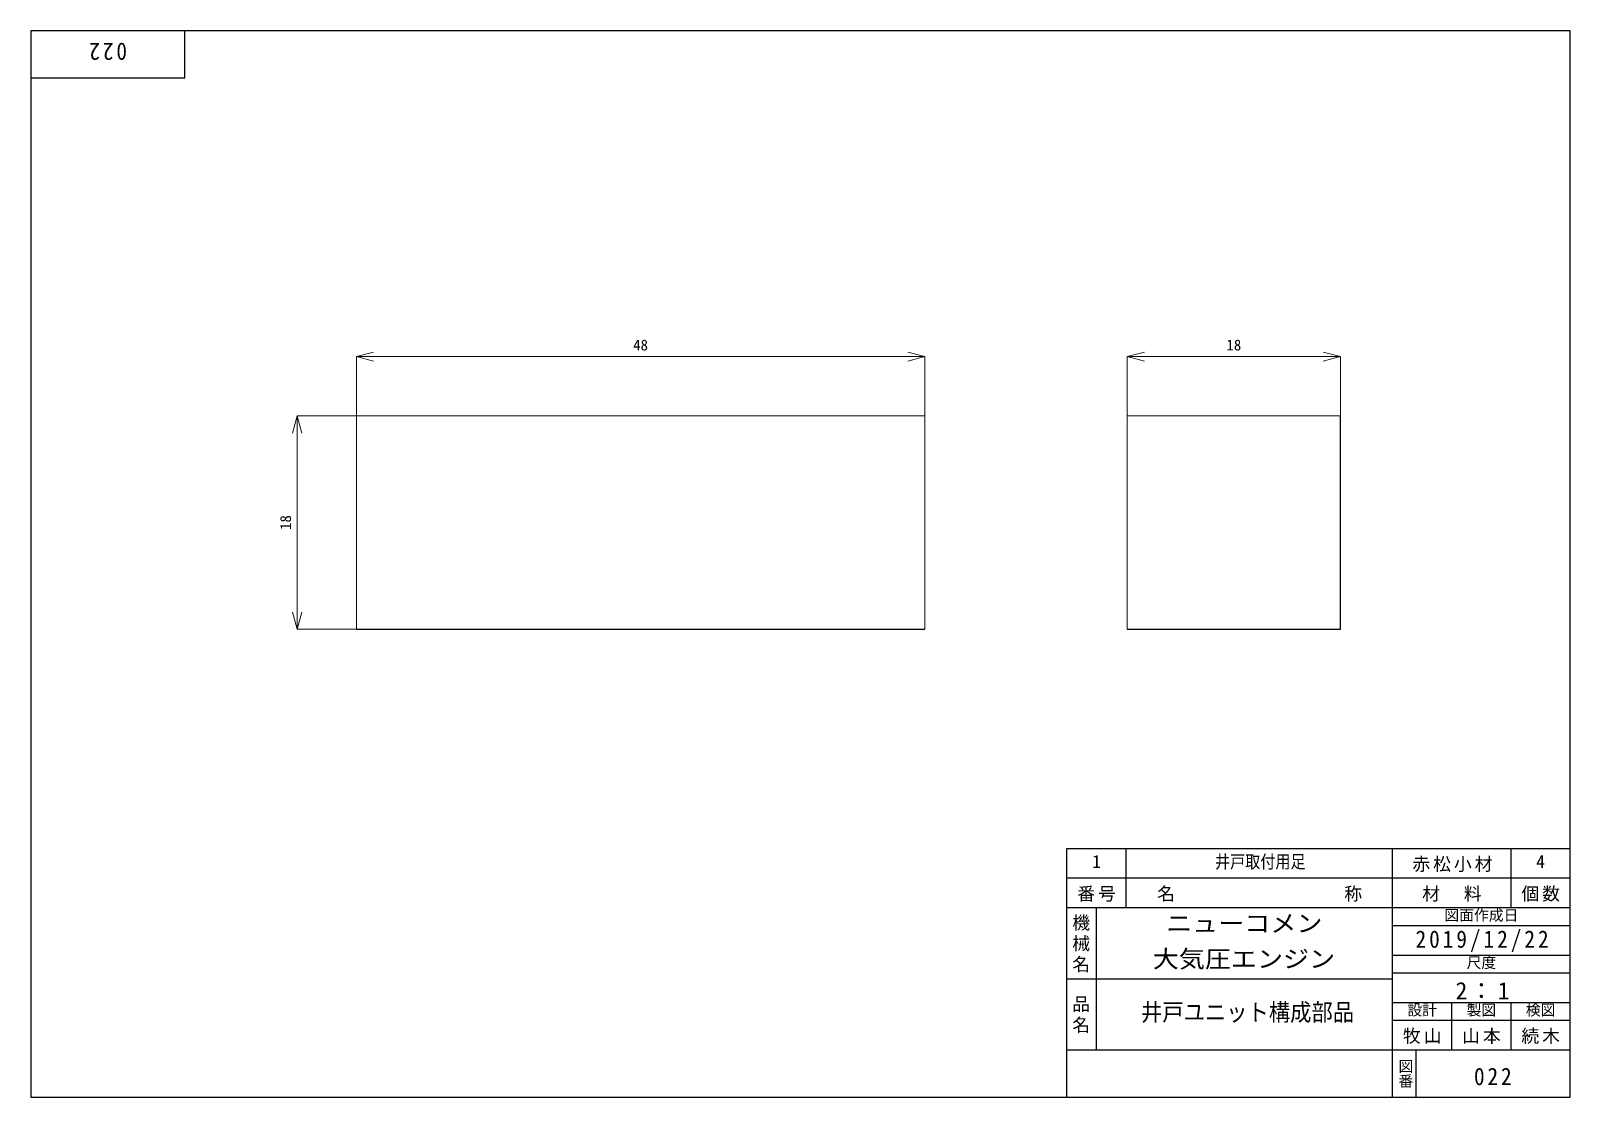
# Model space of a CAD drawing. Units: millimetres at full size, sheet at 2:1. Extents: x -65 to 65, y -47 to 43.
import ezdxf
from ezdxf.enums import TextEntityAlignment as Align

# ---------------------------------------------------------------- set-up
doc = ezdxf.new("R2010")
doc.units = ezdxf.units.MM
doc.header["$LTSCALE"] = 0.5
doc.layers.add('0-7_表題欄内文字', color=7, linetype='Continuous')
for name, color, linetype, lineweight in [('0-F_輪郭線・表題欄', 7, 'Continuous', 25), ('1-1_実線', 7, 'Continuous', 18), ('1-9_寸法線', 4, 'Continuous', 9)]:
    doc.layers.add(name, color=color, linetype=linetype, lineweight=lineweight)
doc.styles.add('@ＭＳ ゴシック', font='')
doc.styles.add('ＭＳ ゴシック', font='')
doc.styles.get('@ＭＳ ゴシック').set_extended_font_data('@MS Gothic')
doc.styles.get('ＭＳ ゴシック').set_extended_font_data('MS Gothic')

msp = doc.modelspace()

# ---------------------------------------------------------------- linework, layer by layer
at = {"layer": '0-F_輪郭線・表題欄'}
for p, q in [((-65, 43.25), (-65, -46.75)), ((65, 43.25), (-65, 43.25)), ((-52, 39.25), (-52, 43.25)), ((65, -46.75), (65, 43.25)), ((-52, 39.25), (-65, 39.25)), ((22.5, -25.75), (65, -25.75)), ((22.5, -46.75), (22.5, -25.75)), ((27.5, -30.75), (27.5, -25.75)), ((50, -46.75), (50, -25.75)), ((60, -30.75), (60, -25.75)), ((22.5, -28.25), (65, -28.25)), ((22.5, -30.75), (65, -30.75)), ((25, -42.75), (25, -30.75)), ((50, -32.25), (65, -32.25)), ((50, -34.75), (65, -34.75)), ((50, -36.25), (65, -36.25)), ((22.5, -36.75), (50, -36.75)), ((50, -38.75), (65, -38.75)), ((55, -42.75), (55, -38.75)), ((60, -42.75), (60, -38.75)), ((50, -40.25), (65, -40.25)), ((22.5, -42.75), (65, -42.75)), ((52, -46.75), (52, -42.75)), ((-65, -46.75), (65, -46.75))]:
    msp.add_line(p, q, dxfattribs=at)
at = {"layer": '1-1_実線'}
for p, q in [((-37.5, 10.75), (10.5, 10.75)), ((-37.5, -7.25), (-37.5, 10.75)), ((10.5, 10.75), (10.5, -7.25)), ((45.5981, 10.75), (27.5981, 10.75)), ((27.5981, 10.75), (27.5981, -7.25))]:
    msp.add_line(p, q, dxfattribs=at)
at = {"layer": '1-1_実線', "lineweight": 25}
msp.add_line((-37.5, -7.25), (10.5, -7.25), dxfattribs=at)
msp.add_lwpolyline([(27.5981, -7.25), (45.5981, -7.25), (45.5981, 10.75)], dxfattribs=at)
at = {"layer": '1-9_寸法線'}
for p, q in [((-37.5, 15.75), (-36.0511, 16.1382)), ((-37.5, 15.75), (-36.0511, 15.3618)), ((-37.5, 15.75), (10.5, 15.75)), ((-37.5, 15.75), (-37.5, 10.75)), ((10.5, 15.75), (9.0511, 16.1382)), ((10.5, 15.75), (9.0511, 15.3618)), ((10.5, 15.75), (10.5, 10.75)), ((27.5981, 15.75), (29.047, 16.1382)), ((27.5981, 15.75), (29.047, 15.3618)), ((27.5981, 15.75), (45.5981, 15.75)), ((27.5981, 15.75), (27.5981, 10.75)), ((45.5981, 15.75), (44.1492, 16.1382)), ((45.5981, 15.75), (44.1492, 15.3618)), ((45.5981, 15.75), (45.5981, 10.75)), ((-42.5, 10.75), (-42.8882, 9.3011)), ((-42.5, 10.75), (-42.1118, 9.3011)), ((-42.5, 10.75), (-42.5, -7.25)), ((-42.5, 10.75), (-37.5, 10.75)), ((-42.5, -7.25), (-42.8882, -5.8011)), ((-42.5, -7.25), (-42.1118, -5.8011)), ((-42.5, -7.25), (-37.5, -7.25))]:
    msp.add_line(p, q, dxfattribs=at)

# ---------------------------------------------------------------- texts
at = {"layer": '0-7_表題欄内文字', "style": 'ＭＳ ゴシック'}
for s, p in [('1', (24.625, -27.75)), ('4', (62.125, -27.75))]:
    msp.add_text(s, height=1.1, dxfattribs=at).set_placement(p, align=Align.BOTTOM_LEFT)
for s, height, width, p in [('井戸取付用足', 1.1, 0.85, (35, -27.75)), ('ニューコメン', 1.466, 1.1, (30.875, -33.25)), ('大気圧エンジン', 1.466, 1.1, (29.75, -36.25)), ('井戸ユニット構成部品', 1.466, 0.9, (28.75, -40.75))]:
    msp.add_text(s, height=height, dxfattribs=dict(at, width=width)).set_placement(p, align=Align.BOTTOM_LEFT)
at = {"layer": '0-7_表題欄内文字', "color": 4, "style": 'ＭＳ ゴシック'}
for s, p in [('図面作成日', (54.375, -32.125)), ('尺度', (56.25, -36.125)), ('設計', (51.25, -40.125)), ('製図', (56.25, -40.125)), ('検図', (61.25, -40.125))]:
    msp.add_text(s, height=0.9164, dxfattribs=at).set_placement(p, align=Align.BOTTOM_LEFT)
at = {"layer": '0-7_表題欄内文字', "color": 4, "style": '@ＭＳ ゴシック'}
msp.add_text('図番', height=0.9164, rotation=270, dxfattribs=at).set_placement((50.375, -43.5), align=Align.BOTTOM_LEFT)
at = {"layer": '0-7_表題欄内文字', "attachment_point": 7}
for s, insert, char_height, rotation, style in [('\\T1.27;\\W0.9;022', (-56.875, 42.25), 1.466, 180, 'ＭＳ ゴシック'), ('\\T1.17;機械名', (23, -31.25), 1.1, 270, '@ＭＳ ゴシック'), ('\\T1.17;品名', (23, -38.125), 1.1, 270, '@ＭＳ ゴシック')]:
    msp.add_mtext(s, dxfattribs=dict(at, insert=insert, char_height=char_height, rotation=rotation, style=style))
at = {"layer": '0-7_表題欄内文字', "attachment_point": 7, "style": 'ＭＳ ゴシック'}
for s, insert, char_height in [('\\T1.17;赤松小材', (51.6703, -27.75), 1.1), ('\\T1.17;番号', (23.375, -30.25), 1.1), ('\\T1.17;名\u3000\u3000\u3000\u3000\u3000\u3000\u3000\u3000称', (30.125, -30.25), 1.1), ('\\T1.17;材\u3000料', (52.5, -30.25), 1.1), ('\\T1.17;個数', (60.875, -30.25), 1.1), ('\\T1.28;\\W0.9;2019/12/22', (51.9375, -34.5), 1.466), ('\\T1.19;2：1', (55.3125, -38.5), 1.466), ('\\T1.17;牧山', (50.875, -42.25), 1.1), ('\\T1.17;山本', (55.875, -42.25), 1.1), ('\\T1.17;続木', (60.875, -42.25), 1.1), ('\\T1.27;\\W0.9;022', (56.875, -45.75), 1.466)]:
    msp.add_mtext(s, dxfattribs=dict(at, insert=insert, char_height=char_height))
at = {"layer": '1-9_寸法線', "style": 'ＭＳ ゴシック'}
for s, p in [('48', (-14.125, 16)), ('18', (35.9731, 16))]:
    msp.add_text(s, height=0.9164, dxfattribs=at).set_placement(p, align=Align.BOTTOM_LEFT)
msp.add_text('18', height=0.9164, rotation=90, dxfattribs=at).set_placement((-42.75, 1.125), align=Align.BOTTOM_LEFT)

doc.saveas('drawing.dxf')
